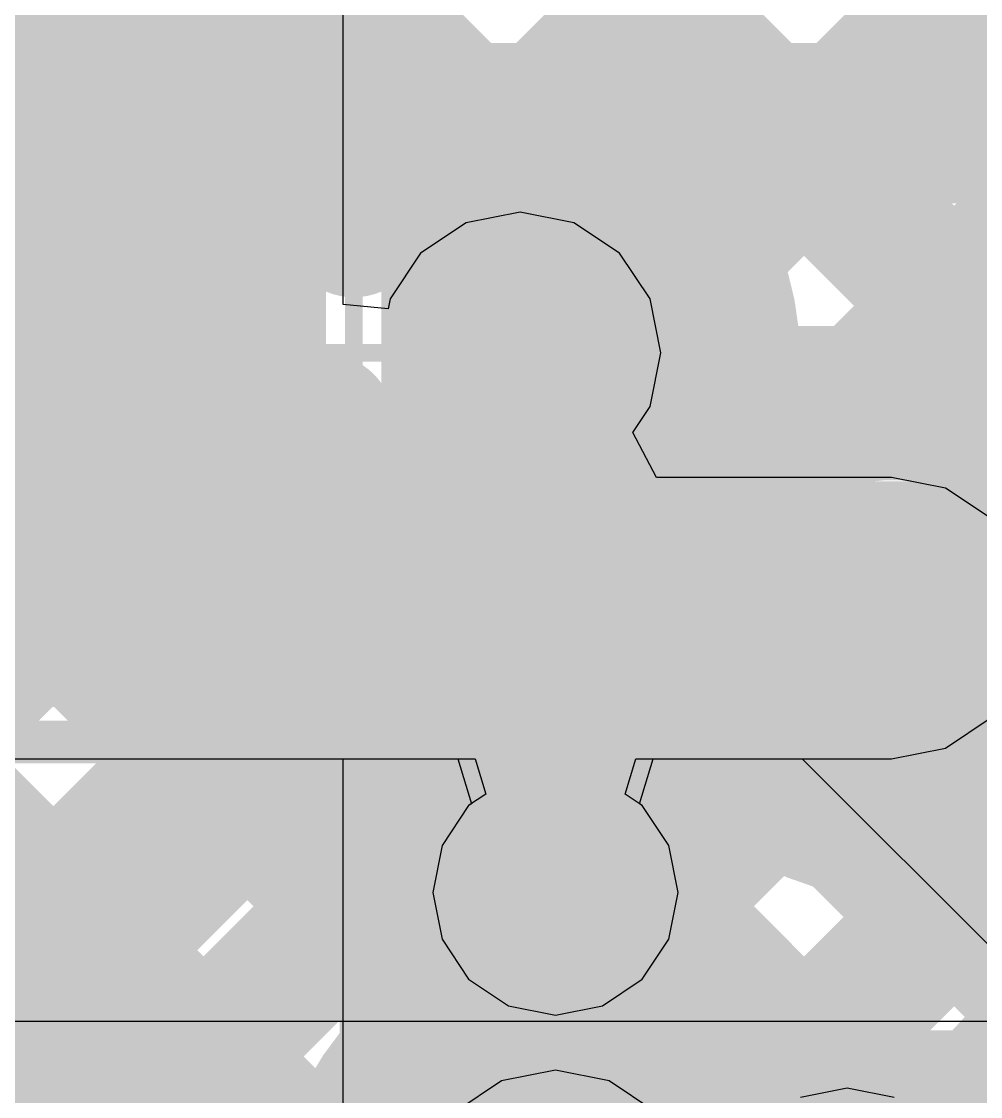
# Model space of a CAD drawing. Header units: millimetres. Extents: x 13 to 259, y -2 to 326.
# Drawn here: x 111.491 to 114.201, y 108.498 to 111.536 of the extents above; entities that cross this region are included whole.
import ezdxf

# ---------------------------------------------------------------- set-up
doc = ezdxf.new("R2010")
doc.units = ezdxf.units.MM
for name, color, linetype in [('BottomLayer', 5, 'Continuous'), ('BottomPaste', 16, 'Continuous'), ('BottomSolder', 6, 'Continuous'), ('ConnectLayer', 7, 'Continuous'), ('DrillDrawing', 1, 'Continuous'), ('Mechanical14', 56, 'Continuous'), ('Mechanical15', 56, 'Continuous'), ('Mechanical16', 56, 'Continuous'), ('MidLayer1', 16, 'Continuous'), ('MidLayer2', 76, 'Continuous'), ('MidLayer3', 90, 'Continuous'), ('MidLayer4', 156, 'Continuous'), ('MidLayer5', 130, 'Continuous'), ('MidLayer6', 216, 'Continuous'), ('MultiLayer', 9, 'Continuous'), ('TopLayer', 1, 'Continuous'), ('TopPaste', 8, 'Continuous'), ('TopSolder', 216, 'Continuous')]:
    doc.layers.add(name, color=color, linetype=linetype)

# ---------------------------------------------------------------- blocks, each defined once
blk = doc.blocks.new('CAPC1005X55N_B_14')
at = {"layer": 'BottomLayer'}
for points in [[(-0.76, -0.31), (-0.14, -0.31), (-0.76, 0.31), (-0.14, 0.31)], [(0.14, -0.31), (0.76, -0.31), (0.14, 0.31), (0.76, 0.31)]]:
    blk.add_solid(points, dxfattribs=at)
at = {"layer": 'BottomPaste'}
for points in [[(-0.76, -0.31), (-0.14, -0.31), (-0.76, 0.31), (-0.14, 0.31)], [(0.14, -0.31), (0.76, -0.31), (0.14, 0.31), (0.76, 0.31)]]:
    blk.add_solid(points, dxfattribs=at)
at = {"layer": 'BottomSolder'}
for points in [[(-0.8616, -0.4116), (-0.0384, -0.4116), (-0.8616, 0.4116), (-0.0384, 0.4116)], [(0.0384, -0.4116), (0.8616, -0.4116), (0.0384, 0.4116), (0.8616, 0.4116)]]:
    blk.add_solid(points, dxfattribs=at)
at = {"layer": 'Mechanical14', "const_width": 0.1}
for points in [[(0.5251, 0.2749), (-0.5249, 0.2749)], [(-0.5249, -0.2751), (-0.5249, 0.2749)], [(0.5251, -0.2751), (0.5251, 0.2749)], [(0.5251, -0.2751), (-0.5249, -0.2751)]]:
    blk.add_lwpolyline(points, dxfattribs=at)
at = {"layer": 'Mechanical14', "const_width": 0.05}
for points in [[(-0.5499, 0.2749, 1), (-0.5, 0.2749, 1)], [(-0.5499, 0.2749, 1), (-0.5, 0.2749, 1)], [(0.5001, 0.2749, 1), (0.55, 0.2749, 1)], [(0.5001, 0.2749, 1), (0.55, 0.2749, 1)], [(-0.5499, -0.2751, 1), (-0.5, -0.2751, 1)], [(-0.5499, -0.2751, 1), (-0.5, -0.2751, 1)], [(0.5001, -0.2751, 1), (0.55, -0.2751, 1)], [(0.5001, -0.2751, 1), (0.55, -0.2751, 1)]]:
    blk.add_lwpolyline(points, format="xyb", close=True, dxfattribs=at)
at = {"layer": 'Mechanical16', "const_width": 0.05}
for points in [[(0, -0.5), (0, 0.5)], [(0.91, 0.46), (-0.91, 0.46)], [(-0.91, -0.46), (-0.91, 0.46)], [(0.91, -0.46), (0.91, 0.46)], [(0.5, 0), (-0.5, 0)], [(0.91, -0.46), (-0.91, -0.46)]]:
    blk.add_lwpolyline(points, dxfattribs=at)
at = {"layer": 'Mechanical16', "const_width": 0.025}
for points in [[(-0.0125, 0.5, 1), (0.0125, 0.5, 1)], [(-0.9225, 0.46, 1), (-0.8975, 0.46, 1)], [(-0.9225, 0.46, 1), (-0.8975, 0.46, 1)], [(0.8975, 0.46, 1), (0.9225, 0.46, 1)], [(0.8975, 0.46, 1), (0.9225, 0.46, 1)], [(-0.5125, 0, 1), (-0.4875, 0, 1)], [(0.4875, 0, 1), (0.5125, 0, 1)], [(-0.9225, -0.46, 1), (-0.8975, -0.46, 1)], [(-0.9225, -0.46, 1), (-0.8975, -0.46, 1)], [(0.8975, -0.46, 1), (0.9225, -0.46, 1)], [(0.8975, -0.46, 1), (0.9225, -0.46, 1)], [(-0.0125, -0.5, 1), (0.0125, -0.5, 1)]]:
    blk.add_lwpolyline(points, format="xyb", close=True, dxfattribs=at)
blk = doc.blocks.new('CAPC1005X55N_B_30')
at = {"layer": 'BottomLayer'}
for points in [[(-0.76, -0.31), (-0.14, -0.31), (-0.76, 0.31), (-0.14, 0.31)], [(0.14, -0.31), (0.76, -0.31), (0.14, 0.31), (0.76, 0.31)]]:
    blk.add_solid(points, dxfattribs=at)
at = {"layer": 'BottomPaste'}
for points in [[(-0.76, -0.31), (-0.14, -0.31), (-0.76, 0.31), (-0.14, 0.31)], [(0.14, -0.31), (0.76, -0.31), (0.14, 0.31), (0.76, 0.31)]]:
    blk.add_solid(points, dxfattribs=at)
at = {"layer": 'BottomSolder'}
for points in [[(-0.8616, -0.4116), (-0.0384, -0.4116), (-0.8616, 0.4116), (-0.0384, 0.4116)], [(0.0384, -0.4116), (0.8616, -0.4116), (0.0384, 0.4116), (0.8616, 0.4116)]]:
    blk.add_solid(points, dxfattribs=at)
at = {"layer": 'Mechanical14', "const_width": 0.1}
for points in [[(-0.5249, -0.2751), (-0.5249, 0.2749)], [(-0.5249, 0.2749), (0.5251, 0.2749)], [(0.5251, -0.2751), (0.5251, 0.2749)], [(-0.5249, -0.2751), (0.5251, -0.2751)]]:
    blk.add_lwpolyline(points, dxfattribs=at)
at = {"layer": 'Mechanical14', "const_width": 0.05}
for points in [[(-0.5499, 0.2749, 1), (-0.5, 0.2749, 1)], [(-0.5499, 0.2749, 1), (-0.5, 0.2749, 1)], [(0.5001, 0.2749, 1), (0.55, 0.2749, 1)], [(0.5001, 0.2749, 1), (0.55, 0.2749, 1)], [(-0.5499, -0.2751, 1), (-0.5, -0.2751, 1)], [(-0.5499, -0.2751, 1), (-0.5, -0.2751, 1)], [(0.5001, -0.2751, 1), (0.55, -0.2751, 1)], [(0.5001, -0.2751, 1), (0.55, -0.2751, 1)]]:
    blk.add_lwpolyline(points, format="xyb", close=True, dxfattribs=at)
at = {"layer": 'Mechanical16', "const_width": 0.05}
for points in [[(0, -0.5), (0, 0.5)], [(-0.91, -0.46), (-0.91, 0.46)], [(-0.91, 0.46), (0.91, 0.46)], [(0.91, -0.46), (0.91, 0.46)], [(-0.5, 0), (0.5, 0)], [(-0.91, -0.46), (0.91, -0.46)]]:
    blk.add_lwpolyline(points, dxfattribs=at)
at = {"layer": 'Mechanical16', "const_width": 0.025}
for points in [[(-0.0125, 0.5, 1), (0.0125, 0.5, 1)], [(-0.9225, 0.46, 1), (-0.8975, 0.46, 1)], [(-0.9225, 0.46, 1), (-0.8975, 0.46, 1)], [(0.8975, 0.46, 1), (0.9225, 0.46, 1)], [(0.8975, 0.46, 1), (0.9225, 0.46, 1)], [(-0.5125, 0, 1), (-0.4875, 0, 1)], [(0.4875, 0, 1), (0.5125, 0, 1)], [(-0.9225, -0.46, 1), (-0.8975, -0.46, 1)], [(-0.9225, -0.46, 1), (-0.8975, -0.46, 1)], [(0.8975, -0.46, 1), (0.9225, -0.46, 1)], [(0.8975, -0.46, 1), (0.9225, -0.46, 1)], [(-0.0125, -0.5, 1), (0.0125, -0.5, 1)]]:
    blk.add_lwpolyline(points, format="xyb", close=True, dxfattribs=at)
blk = doc.blocks.new('RESC1005X40N_143')
at = {"layer": 'Mechanical14', "const_width": 0.1}
for points in [[(-0.5, -0.25), (-0.5, 0.25)], [(-0.5, 0.25), (0.5, 0.25)], [(0.5, -0.25), (0.5, 0.25)], [(-0.5, -0.25), (0.5, -0.25)]]:
    blk.add_lwpolyline(points, dxfattribs=at)
at = {"layer": 'Mechanical14', "const_width": 0.05}
for points in [[(-0.525, 0.25, 1), (-0.475, 0.25, 1)], [(-0.525, 0.25, 1), (-0.475, 0.25, 1)], [(0.475, 0.25, 1), (0.525, 0.25, 1)], [(0.475, 0.25, 1), (0.525, 0.25, 1)], [(-0.525, -0.25, 1), (-0.475, -0.25, 1)], [(-0.525, -0.25, 1), (-0.475, -0.25, 1)], [(0.475, -0.25, 1), (0.525, -0.25, 1)], [(0.475, -0.25, 1), (0.525, -0.25, 1)]]:
    blk.add_lwpolyline(points, format="xyb", close=True, dxfattribs=at)
at = {"layer": 'Mechanical15', "const_width": 0.05}
for points in [[(0, -0.5), (0, 0.5)], [(-0.91, -0.46), (-0.91, 0.46)], [(-0.91, 0.46), (0.91, 0.46)], [(0.91, -0.46), (0.91, 0.46)], [(-0.5, 0), (0.5, 0)], [(-0.91, -0.46), (0.91, -0.46)]]:
    blk.add_lwpolyline(points, dxfattribs=at)
at = {"layer": 'Mechanical15'}
for points, const_width in [([(-0.0125, 0.5, 1), (0.0125, 0.5, 1)], 0.025), ([(-0.9225, 0.46, 1), (-0.8975, 0.46, 1)], 0.025), ([(-0.9225, 0.46, 1), (-0.8975, 0.46, 1)], 0.025), ([(0.8975, 0.46, 1), (0.9225, 0.46, 1)], 0.025), ([(0.8975, 0.46, 1), (0.9225, 0.46, 1)], 0.025), ([(0.35, 0, 1), (-0.35, 0, 1)], 0.05), ([(-0.5125, 0, 1), (-0.4875, 0, 1)], 0.025), ([(-0.3625, 0, 1), (-0.3375, 0, 1)], 0.025), ([(0.3375, 0, 1), (0.3625, 0, 1)], 0.025), ([(0.4875, 0, 1), (0.5125, 0, 1)], 0.025), ([(-0.9225, -0.46, 1), (-0.8975, -0.46, 1)], 0.025), ([(-0.9225, -0.46, 1), (-0.8975, -0.46, 1)], 0.025), ([(0.8975, -0.46, 1), (0.9225, -0.46, 1)], 0.025), ([(0.8975, -0.46, 1), (0.9225, -0.46, 1)], 0.025), ([(-0.0125, -0.5, 1), (0.0125, -0.5, 1)], 0.025)]:
    blk.add_lwpolyline(points, format="xyb", close=True, dxfattribs=dict(at, const_width=const_width))
at = {"layer": 'TopLayer'}
for points in [[(-0.18, -0.31), (-0.18, 0.31), (-0.76, -0.31), (-0.76, 0.31)], [(0.76, -0.31), (0.76, 0.31), (0.18, -0.31), (0.18, 0.31)]]:
    blk.add_solid(points, dxfattribs=at)
at = {"layer": 'TopPaste'}
for points in [[(-0.18, -0.31), (-0.18, 0.31), (-0.76, -0.31), (-0.76, 0.31)], [(0.76, -0.31), (0.76, 0.31), (0.18, -0.31), (0.18, 0.31)]]:
    blk.add_solid(points, dxfattribs=at)
at = {"layer": 'TopSolder'}
for points in [[(-0.0784, -0.4116), (-0.0784, 0.4116), (-0.8616, -0.4116), (-0.8616, 0.4116)], [(0.8616, -0.4116), (0.8616, 0.4116), (0.0784, -0.4116), (0.0784, 0.4116)]]:
    blk.add_solid(points, dxfattribs=at)
blk = doc.blocks.new('RESC1005X40N_145')
at = {"layer": 'Mechanical14', "const_width": 0.1}
for points in [[(-0.5, 0.25), (0.5, 0.25)], [(-0.5, -0.25), (-0.5, 0.25)], [(0.5, -0.25), (0.5, 0.25)], [(-0.5, -0.25), (0.5, -0.25)]]:
    blk.add_lwpolyline(points, dxfattribs=at)
at = {"layer": 'Mechanical14', "const_width": 0.05}
for points in [[(-0.525, 0.25, 1), (-0.475, 0.25, 1)], [(-0.525, 0.25, 1), (-0.475, 0.25, 1)], [(0.475, 0.25, 1), (0.525, 0.25, 1)], [(0.475, 0.25, 1), (0.525, 0.25, 1)], [(-0.525, -0.25, 1), (-0.475, -0.25, 1)], [(-0.525, -0.25, 1), (-0.475, -0.25, 1)], [(0.475, -0.25, 1), (0.525, -0.25, 1)], [(0.475, -0.25, 1), (0.525, -0.25, 1)]]:
    blk.add_lwpolyline(points, format="xyb", close=True, dxfattribs=at)
at = {"layer": 'Mechanical15', "const_width": 0.05}
for points in [[(0, -0.5), (0, 0.5)], [(-0.91, 0.46), (0.91, 0.46)], [(-0.91, -0.46), (-0.91, 0.46)], [(0.91, -0.46), (0.91, 0.46)], [(-0.5, 0), (0.5, 0)], [(-0.91, -0.46), (0.91, -0.46)]]:
    blk.add_lwpolyline(points, dxfattribs=at)
at = {"layer": 'Mechanical15'}
for points, const_width in [([(-0.0125, 0.5, 1), (0.0125, 0.5, 1)], 0.025), ([(-0.9225, 0.46, 1), (-0.8975, 0.46, 1)], 0.025), ([(-0.9225, 0.46, 1), (-0.8975, 0.46, 1)], 0.025), ([(0.8975, 0.46, 1), (0.9225, 0.46, 1)], 0.025), ([(0.8975, 0.46, 1), (0.9225, 0.46, 1)], 0.025), ([(0.35, 0, 1), (-0.35, 0, 1)], 0.05), ([(-0.5125, 0, 1), (-0.4875, 0, 1)], 0.025), ([(-0.3625, 0, 1), (-0.3375, 0, 1)], 0.025), ([(0.3375, 0, 1), (0.3625, 0, 1)], 0.025), ([(0.4875, 0, 1), (0.5125, 0, 1)], 0.025), ([(-0.9225, -0.46, 1), (-0.8975, -0.46, 1)], 0.025), ([(-0.9225, -0.46, 1), (-0.8975, -0.46, 1)], 0.025), ([(0.8975, -0.46, 1), (0.9225, -0.46, 1)], 0.025), ([(0.8975, -0.46, 1), (0.9225, -0.46, 1)], 0.025), ([(-0.0125, -0.5, 1), (0.0125, -0.5, 1)], 0.025)]:
    blk.add_lwpolyline(points, format="xyb", close=True, dxfattribs=dict(at, const_width=const_width))
at = {"layer": 'TopLayer'}
for points in [[(-0.18, -0.31), (-0.18, 0.31), (-0.76, -0.31), (-0.76, 0.31)], [(0.76, -0.31), (0.76, 0.31), (0.18, -0.31), (0.18, 0.31)]]:
    blk.add_solid(points, dxfattribs=at)
at = {"layer": 'TopPaste'}
for points in [[(-0.18, -0.31), (-0.18, 0.31), (-0.76, -0.31), (-0.76, 0.31)], [(0.76, -0.31), (0.76, 0.31), (0.18, -0.31), (0.18, 0.31)]]:
    blk.add_solid(points, dxfattribs=at)
at = {"layer": 'TopSolder'}
for points in [[(-0.0784, -0.4116), (-0.0784, 0.4116), (-0.8616, -0.4116), (-0.8616, 0.4116)], [(0.8616, -0.4116), (0.8616, 0.4116), (0.0784, -0.4116), (0.0784, 0.4116)]]:
    blk.add_solid(points, dxfattribs=at)

msp = doc.modelspace()

# ---------------------------------------------------------------- linework, layer by layer
at = {"layer": 'BottomLayer', "const_width": 0.25}
for points in [[(111.835, 110.6, 1), (112.085, 110.6, 1)], [(112.775, 110.6, 1), (113.025, 110.6, 1)], [(113.825, 109.85, 1), (114.075, 109.85, 1)], [(112.875, 109.075, 1), (113.125, 109.075, 1)]]:
    msp.add_lwpolyline(points, format="xyb", close=True, dxfattribs=at)
at = {"layer": 'BottomSolder', "const_width": 0.3516}
for points in [[(111.7842, 110.6, 1), (112.1358, 110.6, 1)], [(112.7242, 110.6, 1), (113.0758, 110.6, 1)], [(113.7742, 109.85, 1), (114.1258, 109.85, 1)], [(112.8242, 108.175, 1), (113.1758, 108.175, 1)]]:
    msp.add_lwpolyline(points, format="xyb", close=True, dxfattribs=at)
at = {"layer": 'ConnectLayer'}
for p, q in [((112.4, 110.7364), (112.4, 113.25)), ((112.9, 110.9976), (112.7479, 110.9674)), ((113.0522, 110.9674), (112.9, 110.9976)), ((112.7479, 110.9674), (112.6189, 110.8812)), ((113.1812, 110.8812), (113.0522, 110.9674)), ((112.6189, 110.8812), (112.5327, 110.7522)), ((113.2674, 110.7522), (113.1812, 110.8812)), ((112.527, 110.7239), (112.4, 110.7364)), ((112.5327, 110.7522), (112.527, 110.7239)), ((113.2977, 110.6), (113.2674, 110.7522)), ((113.2674, 110.4478), (113.2977, 110.6)), ((113.2185, 110.3747), (113.2674, 110.4478)), ((113.2859, 110.2477), (113.2185, 110.3747)), ((113.95, 110.2477), (113.2859, 110.2477)), ((114.1022, 110.2174), (113.95, 110.2477)), ((114.2312, 110.1312), (114.1022, 110.2174)), ((114.1022, 109.4826), (114.2312, 109.5688)), ((113.95, 109.4524), (114.1022, 109.4826)), ((110.3703, 109.4524), (112.7728, 109.4524)), ((112.4, 106.8145), (112.4, 109.4524)), ((112.4, 109.4524), (112.7242, 109.4524)), ((112.7242, 109.4524), (112.7628, 109.3254)), ((112.7728, 109.4524), (112.8032, 109.3524)), ((113.1969, 109.3524), (113.2273, 109.4524)), ((113.2273, 109.4524), (113.6977, 109.4524)), ((113.2373, 109.3254), (113.2759, 109.4524)), ((113.2759, 109.4524), (113.95, 109.4524)), ((113.6977, 109.4524), (114.5233, 108.6267)), ((112.8032, 109.3524), (112.7549, 109.3201)), ((113.2452, 109.3201), (113.1969, 109.3524)), ((112.7549, 109.3201), (112.6798, 109.2077)), ((112.7549, 109.3201), (112.6798, 109.2077)), ((112.7628, 109.3254), (112.7549, 109.3201)), ((113.2452, 109.3201), (113.2373, 109.3254)), ((113.3203, 109.2077), (113.2452, 109.3201)), ((113.3203, 109.2077), (113.2452, 109.3201)), ((112.6798, 109.2077), (112.6534, 109.075)), ((112.6798, 109.2077), (112.6534, 109.075)), ((113.3467, 109.075), (113.3203, 109.2077)), ((113.3467, 109.075), (113.3203, 109.2077)), ((112.6534, 109.075), (112.6798, 108.9423)), ((112.6534, 109.075), (112.6798, 108.9423)), ((113.3203, 108.9423), (113.3467, 109.075)), ((113.3203, 108.9423), (113.3467, 109.075)), ((112.6798, 108.9423), (112.7549, 108.8299)), ((112.6798, 108.9423), (112.7549, 108.8299)), ((113.2452, 108.8299), (113.3203, 108.9423)), ((113.2452, 108.8299), (113.3203, 108.9423)), ((112.7549, 108.8299), (112.8674, 108.7547)), ((112.7549, 108.8299), (112.8674, 108.7547)), ((113.1327, 108.7547), (113.2452, 108.8299)), ((113.1327, 108.7547), (113.2452, 108.8299)), ((112.8674, 108.7547), (113, 108.7283)), ((112.8674, 108.7547), (113, 108.7283)), ((113, 108.7283), (113.1327, 108.7547)), ((113, 108.7283), (113.1327, 108.7547)), ((110.172, 108.7113), (120.5809, 108.7113)), ((113, 108.5727), (112.8479, 108.5424)), ((113.1522, 108.5424), (113, 108.5727)), ((112.8479, 108.5424), (112.7189, 108.4562)), ((113.2812, 108.4562), (113.1522, 108.5424)), ((113.825, 108.5217), (113.6924, 108.4953)), ((113.825, 108.5217), (113.6924, 108.4953)), ((113.9577, 108.4953), (113.825, 108.5217)), ((113.9577, 108.4953), (113.825, 108.5217))]:
    msp.add_line(p, q, dxfattribs=at)
at = {"layer": 'ConnectLayer', "const_width": 0.4}
for points in [[(101.5854, 119.0315), (112.4109, 108.206)], [(112.0339, 111.1854), (119.3897, 118.5412)], [(112.0339, 111.1854), (119.3897, 118.5412)], [(113.8195, 110.4254), (121.7333, 118.3392)], [(113.8195, 110.4254), (121.7333, 118.3392)], [(112.8869, 111.1899), (119.1957, 117.4986)], [(112.8869, 111.1899), (119.1957, 117.4986)], [(104.1473, 117.3181), (112.7541, 108.7113)], [(113.4215, 110.876), (119.8753, 117.3297)], [(113.4215, 110.876), (119.8753, 117.3297)], [(107.7429, 117.1166), (114.5453, 110.3142)], [(107.7429, 117.1166), (114.5453, 110.3142)], [(108.6326, 117.0754), (118.4833, 107.2248)], [(104.6769, 116.7885), (111.6664, 109.799)], [(104.7021, 116.7634), (112.7541, 108.7113)], [(104.2778, 116.3391), (112.4109, 108.206)], [(110.016, 113.995), (112.8257, 111.1853)], [(110.016, 113.995), (112.8257, 111.1853)], [(104.8498, 104.8498), (113.697, 113.697)], [(104.8498, 104.8498), (113.697, 113.697)], [(109.5769, 113.5855), (111.9726, 111.1899)], [(109.5769, 113.5855), (111.9726, 111.1899)], [(109.5769, 113.5855), (112.0534, 111.1091)], [(112.0534, 110.7364), (112.0534, 113.25)], [(104.8498, 104.8498), (112.935, 112.935)], [(104.8498, 104.8498), (112.935, 112.935)], [(112.773, 112.935), (118.4833, 107.2248)], [(109.8741, 112.4398), (111.4384, 110.8756)], [(109.8741, 112.4398), (111.4384, 110.8756)], [(109.8741, 112.4398), (112.5149, 109.799)], [(110.5314, 110.5314), (112.0534, 112.0534)], [(103.5331, 111.275), (118.7836, 111.275)], [(109.3419, 111.275), (111.7224, 108.8945)], [(110.1904, 111.275), (112.1295, 109.3359)], [(111.0389, 111.275), (111.4384, 110.8756)], [(111.8874, 111.275), (111.9726, 111.1899)], [(112.0339, 111.1854), (112.1236, 111.275)], [(112.736, 111.275), (112.8257, 111.1853)], [(112.8869, 111.1899), (112.9721, 111.275)], [(113.4215, 110.876), (113.8206, 111.275)], [(113.5845, 111.275), (114.5453, 110.3142)], [(113.8195, 110.4254), (114.6691, 111.275)], [(110.6475, 109.799), (112.0534, 111.2049)], [(110.3311, 109.4825), (111.3747, 110.5262)], [(110.3311, 109.4825), (111.3747, 110.5262)], [(110.3311, 109.4825), (111.3747, 110.5262)], [(113.4853, 110.5256), (113.6519, 110.3591)], [(113.4853, 110.5256), (113.6519, 110.3591)], [(113.4853, 110.5256), (113.6519, 110.3591)], [(111.4961, 109.799), (112.1749, 110.4779)], [(110.3828, 107.8372), (112.6241, 110.0785)], [(110.3828, 107.8372), (112.6241, 110.0785)], [(110.3828, 107.8372), (112.6241, 110.0785)], [(112.2356, 110.0783), (114.1351, 108.1789)], [(112.2356, 110.0783), (114.1351, 108.1789)], [(112.2356, 110.0783), (112.5538, 109.7601)], [(112.3446, 109.799), (112.6241, 110.0785)], [(110.4889, 108.7919), (111.7469, 110.0499)], [(110.4889, 108.7919), (111.7469, 110.0499)], [(110.4889, 108.7919), (111.7469, 110.0499)], [(113.1128, 110.0497), (113.3621, 109.8003)], [(113.1128, 110.0497), (113.3621, 109.8003)], [(113.1128, 110.0497), (113.1875, 109.975)], [(110.8701, 107.476), (113.3747, 109.9806)], [(110.8701, 107.476), (113.3747, 109.9806)], [(112.9344, 109.975), (113.3297, 109.975)], [(113.1907, 109.7966), (113.2951, 109.901)], [(113.2554, 109.907), (113.3634, 109.799)], [(113.2859, 109.901), (113.9159, 109.901)], [(111.8027, 109.009), (112.651, 109.8573)], [(110.3703, 109.799), (112.4, 109.799)], [(112.4, 109.799), (112.7242, 109.799)], [(112.4, 109.799), (112.7242, 109.799)], [(113.2759, 109.799), (113.6977, 109.799)], [(113.2759, 109.799), (113.6977, 109.799)], [(113.6977, 109.799), (113.9159, 109.799)], [(114.3486, 109.415), (114.4508, 109.415)], [(113.5285, 108.4373), (114.4789, 109.3878)], [(113.5285, 108.4373), (114.4789, 109.3878)], [(113.0076, 108.765), (113.6103, 109.3677)], [(113.0076, 108.765), (113.6103, 109.3677)], [(110.4828, 109.2855), (112.8196, 106.9487)], [(110.4828, 109.2855), (112.8196, 106.9487)], [(110.4828, 109.2855), (111.3139, 108.4545)], [(113.9004, 109.2621), (114.4602, 108.7022)], [(113.9004, 109.2621), (114.4602, 108.7022)], [(112.95, 109.025), (113.1, 109.175)], [(113.1389, 109.175), (113.2889, 109.025)], [(113.164, 109.175), (113.314, 109.025)], [(112.95, 109.025), (113.314, 109.025)], [(111.1205, 108.2612), (111.7028, 108.8434)]]:
    msp.add_lwpolyline(points, dxfattribs=at)
at = {"layer": 'ConnectLayer'}
for points, const_width in [([(111.7874, 111.275, 1), (111.9874, 111.275, 1)], 0.2), ([(112.0236, 111.275, 1), (112.2236, 111.275, 1)], 0.2), ([(112.636, 111.275, 1), (112.836, 111.275, 1)], 0.2), ([(112.8721, 111.275, 1), (113.0721, 111.275, 1)], 0.2), ([(113.4845, 111.275, 1), (113.6845, 111.275, 1)], 0.2), ([(113.7206, 111.275, 1), (113.9206, 111.275, 1)], 0.2), ([(111.9534, 111.2049, 1), (112.1534, 111.2049, 1)], 0.2), ([(111.8726, 111.1899, 1), (112.0726, 111.1899, 1)], 0.2), ([(111.8726, 111.1899, 1), (112.0726, 111.1899, 1)], 0.2), ([(111.8726, 111.1899, 1), (112.0726, 111.1899, 1)], 0.2), ([(111.9339, 111.1854, 1), (112.1339, 111.1854, 1)], 0.2), ([(111.9339, 111.1854, 1), (112.1339, 111.1854, 1)], 0.2), ([(111.9339, 111.1854, 1), (112.1339, 111.1854, 1)], 0.2), ([(112.7257, 111.1853, 1), (112.9257, 111.1853, 1)], 0.2), ([(112.7257, 111.1853, 1), (112.9257, 111.1853, 1)], 0.2), ([(112.7257, 111.1853, 1), (112.9257, 111.1853, 1)], 0.2), ([(112.7869, 111.1899, 1), (112.9869, 111.1899, 1)], 0.2), ([(112.7869, 111.1899, 1), (112.9869, 111.1899, 1)], 0.2), ([(112.7869, 111.1899, 1), (112.9869, 111.1899, 1)], 0.2), ([(111.9534, 111.1091, 1), (112.1534, 111.1091, 1)], 0.2), ([(112.33, 110.9567, 1), (112.53, 110.9567, 1)], 0.2), ([(112.33, 110.9567, 1), (112.53, 110.9567, 1)], 0.2), ([(112.33, 110.9567, 1), (112.53, 110.9567, 1)], 0.2), ([(112.33, 110.9567, 1), (112.53, 110.9567, 1)], 0.2), ([(112.33, 110.9567, 1), (112.53, 110.9567, 1)], 0.2), ([(112.33, 110.9567, 1), (112.53, 110.9567, 1)], 0.2), ([(111.3384, 110.8756, 1), (111.5384, 110.8756, 1)], 0.2), ([(111.3384, 110.8756, 1), (111.5384, 110.8756, 1)], 0.2), ([(111.3384, 110.8756, 1), (111.5384, 110.8756, 1)], 0.2), ([(113.3215, 110.876, 1), (113.5215, 110.876, 1)], 0.2), ([(113.3215, 110.876, 1), (113.5215, 110.876, 1)], 0.2), ([(113.3215, 110.876, 1), (113.5215, 110.876, 1)], 0.2), ([(111.9534, 110.7364, 1), (112.1534, 110.7364, 1)], 0.2), ([(113.39, 110.6, 1), (113.59, 110.6, 1)], 0.2), ([(113.39, 110.6, 1), (113.59, 110.6, 1)], 0.2), ([(113.39, 110.6, 1), (113.59, 110.6, 1)], 0.2), ([(113.39, 110.6, 1), (113.59, 110.6, 1)], 0.2), ([(113.39, 110.6, 1), (113.59, 110.6, 1)], 0.2), ([(113.39, 110.6, 1), (113.59, 110.6, 1)], 0.2), ([(111.2747, 110.5262, 1), (111.4747, 110.5262, 1)], 0.2), ([(111.2747, 110.5262, 1), (111.4747, 110.5262, 1)], 0.2), ([(111.2747, 110.5262, 1), (111.4747, 110.5262, 1)], 0.2), ([(113.3853, 110.5256, 1), (113.5853, 110.5256, 1)], 0.2), ([(113.3853, 110.5256, 1), (113.5853, 110.5256, 1)], 0.2), ([(113.3853, 110.5256, 1), (113.5853, 110.5256, 1)], 0.2), ([(112.0749, 110.4779, 1), (112.2749, 110.4779, 1)], 0.2), ([(113.7195, 110.4254, 1), (113.9195, 110.4254, 1)], 0.2), ([(113.7195, 110.4254, 1), (113.9195, 110.4254, 1)], 0.2), ([(113.7195, 110.4254, 1), (113.9195, 110.4254, 1)], 0.2), ([(112.2459, 110.3975, 1), (112.4459, 110.3975, 1)], 0.2), ([(113.5519, 110.3591, 1), (113.7519, 110.3591, 1)], 0.2), ([(113.5519, 110.3591, 1), (113.7519, 110.3591, 1)], 0.2), ([(113.5519, 110.3591, 1), (113.7519, 110.3591, 1)], 0.2), ([(112.33, 110.2434, 1), (112.53, 110.2434, 1)], 0.2), ([(112.33, 110.2434, 1), (112.53, 110.2434, 1)], 0.2), ([(112.33, 110.2434, 1), (112.53, 110.2434, 1)], 0.2), ([(112.33, 110.2434, 1), (112.53, 110.2434, 1)], 0.2), ([(112.33, 110.2434, 1), (112.53, 110.2434, 1)], 0.2), ([(112.33, 110.2434, 1), (112.53, 110.2434, 1)], 0.2), ([(112.1356, 110.0783, 1), (112.3356, 110.0783, 1)], 0.2), ([(112.1356, 110.0783, 1), (112.3356, 110.0783, 1)], 0.2), ([(112.1356, 110.0783, 1), (112.3356, 110.0783, 1)], 0.2), ([(112.5241, 110.0785, 1), (112.7241, 110.0785, 1)], 0.2), ([(112.5241, 110.0785, 1), (112.7241, 110.0785, 1)], 0.2), ([(112.5241, 110.0785, 1), (112.7241, 110.0785, 1)], 0.2), ([(112.5241, 110.0785, 1), (112.7241, 110.0785, 1)], 0.2), ([(111.6469, 110.0499, 1), (111.8469, 110.0499, 1)], 0.2), ([(111.6469, 110.0499, 1), (111.8469, 110.0499, 1)], 0.2), ([(111.6469, 110.0499, 1), (111.8469, 110.0499, 1)], 0.2), ([(113.0128, 110.0497, 1), (113.2128, 110.0497, 1)], 0.2), ([(113.0128, 110.0497, 1), (113.2128, 110.0497, 1)], 0.2), ([(113.0128, 110.0497, 1), (113.2128, 110.0497, 1)], 0.2), ([(112.9266, 110.0237, 1), (113.1266, 110.0237, 1)], 0.2), ([(113.2747, 109.9806, 1), (113.4747, 109.9806, 1)], 0.2), ([(113.2747, 109.9806, 1), (113.4747, 109.9806, 1)], 0.2), ([(112.8344, 109.975, 1), (113.0344, 109.975, 1)], 0.2), ([(112.8344, 109.975, 1), (113.0344, 109.975, 1)], 0.2), ([(112.8344, 109.975, 1), (113.0344, 109.975, 1)], 0.2), ([(113.0875, 109.975, 1), (113.2875, 109.975, 1)], 0.2), ([(113.2297, 109.975, 1), (113.4297, 109.975, 1)], 0.2), ([(113.2729, 109.9727, 1), (113.4729, 109.9727, 1)], 0.2), ([(113.1554, 109.907, 1), (113.3554, 109.907, 1)], 0.2), ([(113.1859, 109.901, 1), (113.3859, 109.901, 1)], 0.2), ([(113.1951, 109.901, 1), (113.3951, 109.901, 1)], 0.2), ([(113.8159, 109.901, 1), (114.0159, 109.901, 1)], 0.2), ([(112.5515, 109.8579, 1), (112.7515, 109.8579, 1)], 0.2), ([(112.551, 109.8573, 1), (112.751, 109.8573, 1)], 0.2), ([(112.551, 109.8573, 1), (112.751, 109.8573, 1)], 0.2), ([(111.3961, 109.799, 1), (111.5961, 109.799, 1)], 0.2), ([(111.5664, 109.799, 1), (111.7664, 109.799, 1)], 0.2), ([(112.2446, 109.799, 1), (112.4446, 109.799, 1)], 0.2), ([(112.3, 109.799, 1), (112.5, 109.799, 1)], 0.2), ([(112.3, 109.799, 1), (112.5, 109.799, 1)], 0.2), ([(112.3, 109.799, 1), (112.5, 109.799, 1)], 0.2), ([(112.4149, 109.799, 1), (112.6149, 109.799, 1)], 0.2), ([(112.6242, 109.799, 1), (112.8242, 109.799, 1)], 0.2), ([(112.6242, 109.799, 1), (112.8242, 109.799, 1)], 0.2), ([(113.1759, 109.799, 1), (113.3759, 109.799, 1)], 0.2), ([(113.1759, 109.799, 1), (113.3759, 109.799, 1)], 0.2), ([(113.2621, 109.8003, 1), (113.4621, 109.8003, 1)], 0.2), ([(113.2621, 109.8003, 1), (113.4621, 109.8003, 1)], 0.2), ([(113.2634, 109.799, 1), (113.4634, 109.799, 1)], 0.2), ([(113.5977, 109.799, 1), (113.7977, 109.799, 1)], 0.2), ([(113.5977, 109.799, 1), (113.7977, 109.799, 1)], 0.2), ([(113.5977, 109.799, 1), (113.7977, 109.799, 1)], 0.2), ([(113.8159, 109.799, 1), (114.0159, 109.799, 1)], 0.2), ([(113.0907, 109.7966, 1), (113.2907, 109.7966, 1)], 0.2), ([(112.4538, 109.7601, 1), (112.6538, 109.7601, 1)], 0.2), ([(114.2486, 109.415, 1), (114.4486, 109.415, 1)], 0.2), ([(114.2486, 109.415, 1), (114.4486, 109.415, 1)], 0.2), ([(113.5103, 109.3677, 1), (113.7103, 109.3677, 1)], 0.2), ([(113.5103, 109.3677, 1), (113.7103, 109.3677, 1)], 0.2), ([(112.0295, 109.3359, 1), (112.2295, 109.3359, 1)], 0.2), ([(113.8004, 109.2621, 1), (114.0004, 109.2621, 1)], 0.2), ([(113.8004, 109.2621, 1), (114.0004, 109.2621, 1)], 0.2), ([(113, 109.175, 1), (113.2, 109.175, 1)], 0.2), ([(113.0389, 109.175, 1), (113.2389, 109.175, 1)], 0.2), ([(113.064, 109.175, 1), (113.264, 109.175, 1)], 0.2), ([(111.7022, 109.0085, 1), (111.9022, 109.0085, 1)], 0.2), ([(111.7027, 109.009, 1), (111.9027, 109.009, 1)], 0.2), ([(111.7027, 109.009, 1), (111.9027, 109.009, 1)], 0.2), ([(112.85, 109.025, 1), (113.05, 109.025, 1)], 0.2), ([(112.85, 109.025, 1), (113.05, 109.025, 1)], 0.2), ([(113.1889, 109.025, 1), (113.3889, 109.025, 1)], 0.2), ([(113.214, 109.025, 1), (113.414, 109.025, 1)], 0.2), ([(113.214, 109.025, 1), (113.414, 109.025, 1)], 0.2), ([(111.6224, 108.8945, 1), (111.8224, 108.8945, 1)], 0.2), ([(111.6028, 108.8434, 1), (111.8028, 108.8434, 1)], 0.2), ([(111.6028, 108.8434, 1), (111.8028, 108.8434, 1)], 0.2), ([(111.6028, 108.8434, 1), (111.8028, 108.8434, 1)], 0.2), ([(113.59, 108.175, 1), (112.41, 108.175, 1)], 0.4), ([(113.59, 108.175, 1), (112.41, 108.175, 1)], 0.4), ([(112.9076, 108.765, 1), (113.1076, 108.765, 1)], 0.2), ([(112.9076, 108.765, 1), (113.1076, 108.765, 1)], 0.2), ([(112.6541, 108.7113, 1), (112.8541, 108.7113, 1)], 0.2), ([(112.6541, 108.7113, 1), (112.8541, 108.7113, 1)], 0.2), ([(111.2139, 108.4545, 1), (111.4139, 108.4545, 1)], 0.2), ([(113.4285, 108.4373, 1), (113.6285, 108.4373, 1)], 0.2), ([(113.4285, 108.4373, 1), (113.6285, 108.4373, 1)], 0.2)]:
    msp.add_lwpolyline(points, format="xyb", close=True, dxfattribs=dict(at, const_width=const_width))
at = {"layer": 'ConnectLayer', "const_width": 0.4}
for points in [[(112.43, 110.2434, -2.972092), (112.43, 110.9567)], [(112.43, 110.2434, -2.972092), (112.43, 110.9567)], [(112.43, 110.2434, -2.972092), (112.43, 110.9567)], [(112.43, 110.9567, -0.718623), (113.49, 110.6)], [(112.43, 110.9567, -0.718623), (113.49, 110.6)], [(112.43, 110.9567, -0.718623), (113.49, 110.6)], [(113.49, 110.6, -0.718623), (112.43, 110.2434)], [(113.49, 110.6, -0.718623), (112.43, 110.2434)], [(113.49, 110.6, -0.718623), (112.43, 110.2434)], [(114.4027, 109.4715, -2.875262), (114.4224, 110.2035)], [(114.4027, 109.4715, -2.875262), (114.4224, 110.2035)], [(113.3729, 109.9727, -0.644423), (114.4224, 110.2035)], [(113.0266, 110.0237, -0.375441), (112.3459, 110.3975)], [(112.651, 109.8573, -0.199374), (112.9344, 109.975)], [(112.6515, 109.8579, -0.198912), (112.9344, 109.975)], [(114.4027, 109.4715, -0.033167), (114.3486, 109.415)], [(111.7028, 108.8434, -0.122726), (111.8027, 109.009)], [(111.7028, 108.8434, -0.122275), (111.8022, 109.0085)], [(114.3385, 107.7293, -1.55574), (115.315, 108.175)], [(114.3385, 107.7293, -1.55574), (115.315, 108.175)]]:
    msp.add_lwpolyline(points, format="xyb", dxfattribs=at)
at = {"layer": 'DrillDrawing', "const_width": 0.0508}
for points in [[(111.833, 110.727), (111.833, 110.854)], [(111.833, 110.854), (112.087, 110.854)], [(112.087, 110.727), (112.087, 110.854)], [(112.773, 110.727), (112.773, 110.854)], [(112.773, 110.854), (113.027, 110.854)], [(113.027, 110.727), (113.027, 110.854)], [(111.706, 110.473), (111.706, 110.727)], [(111.706, 110.727), (111.833, 110.727)], [(112.087, 110.727), (112.214, 110.727)], [(112.214, 110.473), (112.214, 110.727)], [(112.646, 110.473), (112.646, 110.727)], [(112.646, 110.727), (112.773, 110.727)], [(113.027, 110.727), (113.154, 110.727)], [(113.154, 110.473), (113.154, 110.727)], [(111.706, 110.473), (111.833, 110.473)], [(111.833, 110.346), (111.833, 110.473)], [(112.087, 110.473), (112.214, 110.473)], [(112.087, 110.346), (112.087, 110.473)], [(112.646, 110.473), (112.773, 110.473)], [(112.773, 110.346), (112.773, 110.473)], [(113.027, 110.473), (113.154, 110.473)], [(113.027, 110.346), (113.027, 110.473)], [(111.833, 110.346), (112.087, 110.346)], [(112.773, 110.346), (113.027, 110.346)], [(113.823, 109.977), (113.823, 110.104)], [(113.823, 110.104), (114.077, 110.104)], [(114.077, 109.977), (114.077, 110.104)], [(113.696, 109.723), (113.696, 109.977)], [(113.696, 109.977), (113.823, 109.977)], [(114.077, 109.977), (114.204, 109.977)], [(114.204, 109.723), (114.204, 109.977)], [(113.696, 109.723), (113.823, 109.723)], [(113.823, 109.596), (113.823, 109.723)], [(114.077, 109.723), (114.204, 109.723)], [(114.077, 109.596), (114.077, 109.723)], [(113.823, 109.596), (114.077, 109.596)], [(112.873, 109.202), (112.873, 109.329)], [(112.873, 109.329), (113.127, 109.329)], [(113.127, 109.202), (113.127, 109.329)], [(112.746, 108.948), (112.746, 109.202)], [(112.746, 109.202), (112.873, 109.202)], [(113.127, 109.202), (113.254, 109.202)], [(113.254, 108.948), (113.254, 109.202)], [(112.746, 108.948), (112.873, 108.948)], [(112.873, 108.821), (112.873, 108.948)], [(113.127, 108.948), (113.254, 108.948)], [(113.127, 108.821), (113.127, 108.948)], [(112.873, 108.821), (113.127, 108.821)]]:
    msp.add_lwpolyline(points, dxfattribs=at)
at = {"layer": 'DrillDrawing', "const_width": 0.0254}
for points in [[(111.8203, 110.854, 1), (111.8457, 110.854, 1)], [(111.8203, 110.854, 1), (111.8457, 110.854, 1)], [(112.0743, 110.854, 1), (112.0997, 110.854, 1)], [(112.0743, 110.854, 1), (112.0997, 110.854, 1)], [(112.7603, 110.854, 1), (112.7857, 110.854, 1)], [(112.7603, 110.854, 1), (112.7857, 110.854, 1)], [(113.0143, 110.854, 1), (113.0397, 110.854, 1)], [(113.0143, 110.854, 1), (113.0397, 110.854, 1)], [(111.6933, 110.727, 1), (111.7187, 110.727, 1)], [(111.6933, 110.727, 1), (111.7187, 110.727, 1)], [(111.8203, 110.727, 1), (111.8457, 110.727, 1)], [(111.8203, 110.727, 1), (111.8457, 110.727, 1)], [(112.0743, 110.727, 1), (112.0997, 110.727, 1)], [(112.0743, 110.727, 1), (112.0997, 110.727, 1)], [(112.2013, 110.727, 1), (112.2267, 110.727, 1)], [(112.2013, 110.727, 1), (112.2267, 110.727, 1)], [(112.6333, 110.727, 1), (112.6587, 110.727, 1)], [(112.6333, 110.727, 1), (112.6587, 110.727, 1)], [(112.7603, 110.727, 1), (112.7857, 110.727, 1)], [(112.7603, 110.727, 1), (112.7857, 110.727, 1)], [(113.0143, 110.727, 1), (113.0397, 110.727, 1)], [(113.0143, 110.727, 1), (113.0397, 110.727, 1)], [(113.1413, 110.727, 1), (113.1667, 110.727, 1)], [(113.1413, 110.727, 1), (113.1667, 110.727, 1)], [(111.6933, 110.473, 1), (111.7187, 110.473, 1)], [(111.6933, 110.473, 1), (111.7187, 110.473, 1)], [(111.8203, 110.473, 1), (111.8457, 110.473, 1)], [(111.8203, 110.473, 1), (111.8457, 110.473, 1)], [(112.0743, 110.473, 1), (112.0997, 110.473, 1)], [(112.0743, 110.473, 1), (112.0997, 110.473, 1)], [(112.2013, 110.473, 1), (112.2267, 110.473, 1)], [(112.2013, 110.473, 1), (112.2267, 110.473, 1)], [(112.6333, 110.473, 1), (112.6587, 110.473, 1)], [(112.6333, 110.473, 1), (112.6587, 110.473, 1)], [(112.7603, 110.473, 1), (112.7857, 110.473, 1)], [(112.7603, 110.473, 1), (112.7857, 110.473, 1)], [(113.0143, 110.473, 1), (113.0397, 110.473, 1)], [(113.0143, 110.473, 1), (113.0397, 110.473, 1)], [(113.1413, 110.473, 1), (113.1667, 110.473, 1)], [(113.1413, 110.473, 1), (113.1667, 110.473, 1)], [(111.8203, 110.346, 1), (111.8457, 110.346, 1)], [(111.8203, 110.346, 1), (111.8457, 110.346, 1)], [(112.0743, 110.346, 1), (112.0997, 110.346, 1)], [(112.0743, 110.346, 1), (112.0997, 110.346, 1)], [(112.7603, 110.346, 1), (112.7857, 110.346, 1)], [(112.7603, 110.346, 1), (112.7857, 110.346, 1)], [(113.0143, 110.346, 1), (113.0397, 110.346, 1)], [(113.0143, 110.346, 1), (113.0397, 110.346, 1)], [(113.8103, 110.104, 1), (113.8357, 110.104, 1)], [(113.8103, 110.104, 1), (113.8357, 110.104, 1)], [(114.0643, 110.104, 1), (114.0897, 110.104, 1)], [(114.0643, 110.104, 1), (114.0897, 110.104, 1)], [(113.6833, 109.977, 1), (113.7087, 109.977, 1)], [(113.6833, 109.977, 1), (113.7087, 109.977, 1)], [(113.8103, 109.977, 1), (113.8357, 109.977, 1)], [(113.8103, 109.977, 1), (113.8357, 109.977, 1)], [(114.0643, 109.977, 1), (114.0897, 109.977, 1)], [(114.0643, 109.977, 1), (114.0897, 109.977, 1)], [(114.1913, 109.977, 1), (114.2167, 109.977, 1)], [(114.1913, 109.977, 1), (114.2167, 109.977, 1)], [(113.6833, 109.723, 1), (113.7087, 109.723, 1)], [(113.6833, 109.723, 1), (113.7087, 109.723, 1)], [(113.8103, 109.723, 1), (113.8357, 109.723, 1)], [(113.8103, 109.723, 1), (113.8357, 109.723, 1)], [(114.0643, 109.723, 1), (114.0897, 109.723, 1)], [(114.0643, 109.723, 1), (114.0897, 109.723, 1)], [(114.1913, 109.723, 1), (114.2167, 109.723, 1)], [(114.1913, 109.723, 1), (114.2167, 109.723, 1)], [(113.8103, 109.596, 1), (113.8357, 109.596, 1)], [(113.8103, 109.596, 1), (113.8357, 109.596, 1)], [(114.0643, 109.596, 1), (114.0897, 109.596, 1)], [(114.0643, 109.596, 1), (114.0897, 109.596, 1)], [(112.8603, 109.329, 1), (112.8857, 109.329, 1)], [(112.8603, 109.329, 1), (112.8857, 109.329, 1)], [(113.1143, 109.329, 1), (113.1397, 109.329, 1)], [(113.1143, 109.329, 1), (113.1397, 109.329, 1)], [(112.7333, 109.202, 1), (112.7587, 109.202, 1)], [(112.7333, 109.202, 1), (112.7587, 109.202, 1)], [(112.8603, 109.202, 1), (112.8857, 109.202, 1)], [(112.8603, 109.202, 1), (112.8857, 109.202, 1)], [(113.1143, 109.202, 1), (113.1397, 109.202, 1)], [(113.1143, 109.202, 1), (113.1397, 109.202, 1)], [(113.2413, 109.202, 1), (113.2667, 109.202, 1)], [(113.2413, 109.202, 1), (113.2667, 109.202, 1)], [(112.7333, 108.948, 1), (112.7587, 108.948, 1)], [(112.7333, 108.948, 1), (112.7587, 108.948, 1)], [(112.8603, 108.948, 1), (112.8857, 108.948, 1)], [(112.8603, 108.948, 1), (112.8857, 108.948, 1)], [(113.1143, 108.948, 1), (113.1397, 108.948, 1)], [(113.1143, 108.948, 1), (113.1397, 108.948, 1)], [(113.2413, 108.948, 1), (113.2667, 108.948, 1)], [(113.2413, 108.948, 1), (113.2667, 108.948, 1)], [(112.8603, 108.821, 1), (112.8857, 108.821, 1)], [(112.8603, 108.821, 1), (112.8857, 108.821, 1)], [(113.1143, 108.821, 1), (113.1397, 108.821, 1)], [(113.1143, 108.821, 1), (113.1397, 108.821, 1)]]:
    msp.add_lwpolyline(points, format="xyb", close=True, dxfattribs=at)
at = {"layer": 'MidLayer1'}
for points, const_width in [([(111.835, 110.6, 1), (112.085, 110.6, 1)], 0.25), ([(112.775, 110.6, 1), (113.025, 110.6, 1)], 0.25), ([(113.825, 109.85, 1), (114.075, 109.85, 1)], 0.25), ([(112.9, 109.075, 1), (113.1, 109.075, 1)], 0.2)]:
    msp.add_lwpolyline(points, format="xyb", close=True, dxfattribs=dict(at, const_width=const_width))
at = {"layer": 'MidLayer2'}
for points, const_width in [([(113.95, 109.85), (115.725, 111.625)], 0.3), ([(111.96, 110.6), (112.71, 109.85)], 0.3), ([(112.71, 109.85), (113.95, 109.85)], 0.3), ([(107.1453, 109.5), (113.4786, 109.5)], 0.12), ([(113.4786, 109.5), (113.5786, 109.4)], 0.12), ([(113.5786, 109.4), (114.45, 109.4)], 0.12)]:
    msp.add_lwpolyline(points, dxfattribs=dict(at, const_width=const_width))
for points, const_width in [([(111.835, 110.6, 1), (112.085, 110.6, 1)], 0.25), ([(112.775, 110.6, 1), (113.025, 110.6, 1)], 0.25), ([(111.885, 110.6, 1), (112.035, 110.6, 1)], 0.15), ([(113.825, 109.85, 1), (114.075, 109.85, 1)], 0.25), ([(112.635, 109.85, 1), (112.785, 109.85, 1)], 0.15), ([(112.635, 109.85, 1), (112.785, 109.85, 1)], 0.15), ([(113.875, 109.85, 1), (114.025, 109.85, 1)], 0.15), ([(113.875, 109.85, 1), (114.025, 109.85, 1)], 0.15), ([(113.4486, 109.5, 1), (113.5086, 109.5, 1)], 0.06), ([(113.4486, 109.5, 1), (113.5086, 109.5, 1)], 0.06), ([(113.5486, 109.4, 1), (113.6086, 109.4, 1)], 0.06), ([(113.5486, 109.4, 1), (113.6086, 109.4, 1)], 0.06), ([(112.9, 109.075, 1), (113.1, 109.075, 1)], 0.2)]:
    msp.add_lwpolyline(points, format="xyb", close=True, dxfattribs=dict(at, const_width=const_width))
at = {"layer": 'MidLayer3'}
for points, const_width in [([(111.835, 110.6, 1), (112.085, 110.6, 1)], 0.25), ([(112.775, 110.6, 1), (113.025, 110.6, 1)], 0.25), ([(113.825, 109.85, 1), (114.075, 109.85, 1)], 0.25), ([(112.9044, 109.575, 1), (112.9644, 109.575, 1)], 0.06), ([(112.9044, 109.575, 1), (112.9644, 109.575, 1)], 0.06), ([(113.2997, 109.575, 1), (113.3597, 109.575, 1)], 0.06), ([(113.2997, 109.575, 1), (113.3597, 109.575, 1)], 0.06), ([(112.9, 109.075, 1), (113.1, 109.075, 1)], 0.2), ([(113.8747, 109, 1), (113.9347, 109, 1)], 0.06), ([(113.8747, 109, 1), (113.9347, 109, 1)], 0.06), ([(112.055, 108.7257, 1), (112.115, 108.7257, 1)], 0.06), ([(112.055, 108.7257, 1), (112.115, 108.7257, 1)], 0.06), ([(112.055, 108.66, 1), (112.115, 108.66, 1)], 0.06), ([(112.055, 108.66, 1), (112.115, 108.66, 1)], 0.06), ([(112.5903, 108.625, 1), (112.6503, 108.625, 1)], 0.06), ([(112.5903, 108.625, 1), (112.6503, 108.625, 1)], 0.06)]:
    msp.add_lwpolyline(points, format="xyb", close=True, dxfattribs=dict(at, const_width=const_width))
at = {"layer": 'MidLayer3', "const_width": 0.12}
for points in [[(112.085, 108.7257), (112.9344, 109.575)], [(112.9344, 109.575), (113.3297, 109.575)], [(113.3297, 109.575), (113.9047, 109)], [(113.9047, 109), (114.3, 109)], [(112.085, 108.66), (112.085, 108.7257)], [(111.4028, 107.9778), (112.085, 108.66)], [(112.2028, 108.2075), (112.6203, 108.625)], [(112.6203, 108.625), (118.8778, 108.625)]]:
    msp.add_lwpolyline(points, dxfattribs=at)
at = {"layer": 'MidLayer4'}
for points, const_width in [([(111.325, 111.0971), (124.2344, 111.0971)], 0.15), ([(112.45, 110.15), (112.9, 110.6)], 0.15), ([(112.9, 110.6), (124.3213, 110.6)], 0.15), ([(112.45, 108.9), (112.45, 110.15)], 0.15), ([(112.45, 106.8129), (112.45, 108.9)], 0.12)]:
    msp.add_lwpolyline(points, dxfattribs=dict(at, const_width=const_width))
for points, const_width in [([(111.835, 110.6, 1), (112.085, 110.6, 1)], 0.25), ([(112.775, 110.6, 1), (113.025, 110.6, 1)], 0.25), ([(112.8625, 110.6, 1), (112.9375, 110.6, 1)], 0.075), ([(112.8625, 110.6, 1), (112.9375, 110.6, 1)], 0.075), ([(112.4125, 110.15, 1), (112.4875, 110.15, 1)], 0.075), ([(112.4125, 110.15, 1), (112.4875, 110.15, 1)], 0.075), ([(113.825, 109.85, 1), (114.075, 109.85, 1)], 0.25), ([(112.9, 109.075, 1), (113.1, 109.075, 1)], 0.2), ([(112.4125, 108.9, 1), (112.4875, 108.9, 1)], 0.075), ([(112.42, 108.9, 1), (112.48, 108.9, 1)], 0.06)]:
    msp.add_lwpolyline(points, format="xyb", close=True, dxfattribs=dict(at, const_width=const_width))
at = {"layer": 'MidLayer5'}
for points, const_width in [([(111.835, 110.6, 1), (112.085, 110.6, 1)], 0.25), ([(112.775, 110.6, 1), (113.025, 110.6, 1)], 0.25), ([(113.825, 109.85, 1), (114.075, 109.85, 1)], 0.25), ([(112.9, 109.075, 1), (113.1, 109.075, 1)], 0.2)]:
    msp.add_lwpolyline(points, format="xyb", close=True, dxfattribs=dict(at, const_width=const_width))
at = {"layer": 'MidLayer6'}
for points, const_width in [([(111.835, 110.6, 1), (112.085, 110.6, 1)], 0.25), ([(112.775, 110.6, 1), (113.025, 110.6, 1)], 0.25), ([(111.15, 109.85, 1), (111.4, 109.85, 1)], 0.25), ([(113.825, 109.85, 1), (114.075, 109.85, 1)], 0.25), ([(113.825, 109.85, 1), (114.075, 109.85, 1)], 0.25), ([(112.9, 109.075, 1), (113.1, 109.075, 1)], 0.2)]:
    msp.add_lwpolyline(points, format="xyb", close=True, dxfattribs=dict(at, const_width=const_width))
at = {"layer": 'MidLayer6', "const_width": 0.5}
msp.add_lwpolyline([(111.275, 109.85), (113.95, 109.85)], dxfattribs=at)
at = {"layer": 'MultiLayer', "const_width": 0.25}
for points in [[(111.835, 110.6, 1), (112.085, 110.6, 1)], [(112.775, 110.6, 1), (113.025, 110.6, 1)], [(113.825, 109.85, 1), (114.075, 109.85, 1)], [(112.875, 109.075, 1), (113.125, 109.075, 1)]]:
    msp.add_lwpolyline(points, format="xyb", close=True, dxfattribs=at)
at = {"layer": 'TopLayer', "const_width": 0.25}
for points in [[(111.835, 110.6, 1), (112.085, 110.6, 1)], [(112.775, 110.6, 1), (113.025, 110.6, 1)], [(113.825, 109.85, 1), (114.075, 109.85, 1)], [(112.875, 109.075, 1), (113.125, 109.075, 1)]]:
    msp.add_lwpolyline(points, format="xyb", close=True, dxfattribs=at)
at = {"layer": 'TopSolder', "const_width": 0.3516}
for points in [[(111.7842, 110.6, 1), (112.1358, 110.6, 1)], [(112.7242, 110.6, 1), (113.0758, 110.6, 1)], [(113.7742, 109.85, 1), (114.1258, 109.85, 1)], [(112.8242, 108.175, 1), (113.1758, 108.175, 1)]]:
    msp.add_lwpolyline(points, format="xyb", close=True, dxfattribs=at)

# ---------------------------------------------------------------- block references
for name, p, rotation in [('RESC1005X40N_145', (112.43, 110.6), 360), ('RESC1005X40N_143', (114.425, 109.825), 360), ('CAPC1005X55N_B_14', (113, 108.625), 270), ('CAPC1005X55N_B_30', (114.275, 108.175), 360)]:
    msp.add_blockref(name, p, dxfattribs=dict(rotation=rotation))

doc.saveas('drawing.dxf')
